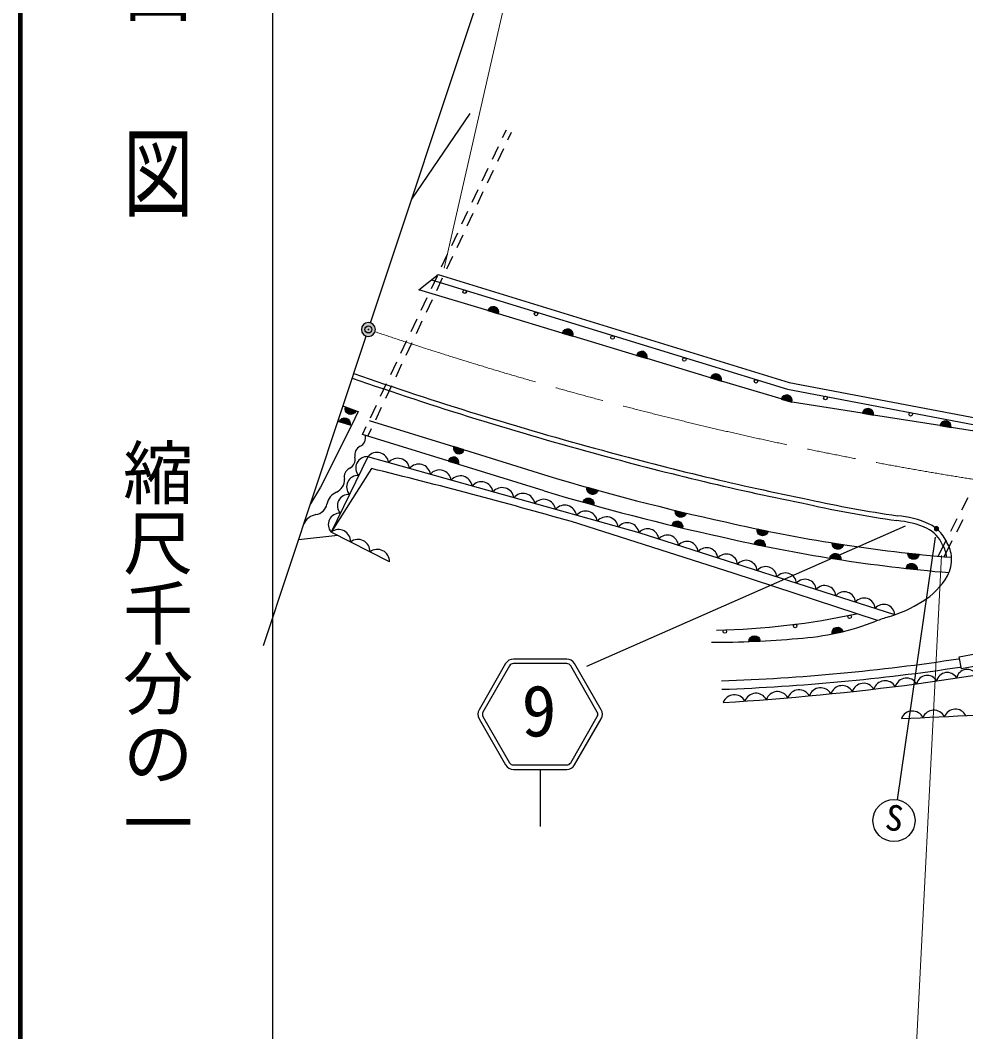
# Model space of a CAD drawing. Units: millimetres, scale not verified. Extents: x 40000 to 680000, y 20000 to 380000.
# Drawn here: x 40000 to 107484, y 248605 to 320787 of the extents above; entities that cross this region are included whole.
import ezdxf
from ezdxf.enums import TextEntityAlignment as Align

# ---------------------------------------------------------------- set-up
doc = ezdxf.new("R2010")
doc.units = ezdxf.units.MM
doc.header["$LTSCALE"] = 1000
doc.header["$PDMODE"] = 32
doc.header["$PDSIZE"] = 500
doc.linetypes.add('CHAIN', pattern=[18.5, 12, -1.5, 3.5, -1.5])
for name, color, linetype, lineweight in [('M-BGD', 7, 'Continuous', 25), ('M-BMK', 2, 'CHAIN', 13), ('M-BMK-SRVR', 3, 'Continuous', 25), ('M-STR-HTXT', 7, 'Continuous', 13), ('M-STR-STRC', 7, 'Continuous', 25), ('M-TTL', 2, 'Continuous', 140), ('M-TTL-BAND', 7, 'Continuous', 25)]:
    doc.layers.add(name, color=color, linetype=linetype, lineweight=lineweight)
doc.layers.add('M-OTRS', color=6, linetype='Continuous')
doc.styles.add('@ＭＳ ゴシック', font='')
doc.styles.add('ＭＳ ゴシック', font='')
doc.styles.get('@ＭＳ ゴシック').set_extended_font_data('@MS Gothic')
doc.styles.get('ＭＳ ゴシック').set_extended_font_data('MS Gothic')

msp = doc.modelspace()

# ---------------------------------------------------------------- hatches: boundary and pattern name
at = {"layer": 'M-BGD'}
for points in [[(74141, 299832, 0.99999), (73375, 300063)], [(79441, 298236, 0.99999), (78675, 298466)], [(84740, 296639, 0.99999), (83975, 296870)], [(90040, 295042, 0.99999), (89274, 295273)], [(95075, 293526, 0.99999), (94309, 293757)], [(63966, 292917, -0.41421), (63450, 292683, -0.41421), (63217, 293199)], [(100893, 292615, 0.41421), (100561, 293073, 0.41421), (100103, 292741)], [(62772, 292130, -0.99999), (63539, 291902)], [(106433, 291732, 0.41421), (106101, 292190, 0.41421), (105643, 291858)], [(70931, 290363, 0.41421), (71194, 289862, 0.41421), (71695, 290126)], [(71297, 289097, 1), (70533, 289334)], [(81233, 287241, -0.41422), (80740, 286964, -0.41422), (80462, 287457)], [(80161, 286399, -1), (80931, 286184)], [(87540, 285621, -0.41422), (87058, 285325, -0.41422), (86762, 285807)], [(86500, 284739, -1), (87278, 284553)], [(93379, 284324, -0.41473), (92906, 284012, -0.41473), (92595, 284485)], [(105542, 284502, 0.41421), (105392, 284652, 0.41421), (105242, 284502, 1)], [(92377, 283407, -0.99825), (93160, 283246)], [(98745, 283370, -0.41473), (98288, 283036, -0.41473), (97955, 283494)], [(97783, 282407, -0.99825), (98573, 282283)], [(104152, 282677, -0.41473), (103711, 282321, -0.41473), (103356, 282762)], [(103231, 281669, -0.99825), (104026, 281583)], [(97938, 276991, -0.98942), (98719, 277164)], [(92011, 276451, -0.9971), (92811, 276485)]]:
    msp.add_hatch(color=256, dxfattribs=at).paths.add_polyline_path(points)
at = {"layer": 'M-BMK-SRVR'}
msp.add_hatch(color=256, dxfattribs=at).paths.add_polyline_path([(65347, 298718, 1), (64347, 298718, 0.41421), (64847, 298218, 0.41421)])

# ---------------------------------------------------------------- linework, layer by layer
at = {"layer": 'M-BGD'}
for p, q in [((67938, 308013), (72105, 314141)), ((74429, 312407), (74694, 312969)), ((74802, 312262), (75056, 312798)), ((73703, 310870), (74130, 311774)), ((74077, 310725), (74504, 311629)), ((72977, 309332), (73404, 310237)), ((73351, 309187), (73778, 310092)), ((72252, 307795), (72678, 308699)), ((72625, 307650), (73052, 308554)), ((71526, 306258), (71953, 307162)), ((71900, 306113), (72326, 307017)), ((70800, 304720), (71227, 305625)), ((71174, 304575), (71601, 305480)), ((70074, 303183), (70501, 304087)), ((70448, 303038), (70875, 303942)), ((68458, 301544), (69819, 302641)), ((69349, 301646), (69776, 302550)), ((69723, 301501), (70149, 302405)), ((73375, 300063), (68458, 301544)), ((68623, 300108), (69050, 301013)), ((68997, 299963), (69424, 300868)), ((74141, 299832), (73375, 300063)), ((78675, 298466), (74141, 299832)), ((67897, 298571), (68324, 299475)), ((68271, 298426), (68698, 299330)), ((79441, 298236), (78675, 298466)), ((83975, 296870), (79441, 298236)), ((67172, 297034), (67599, 297938)), ((67546, 296889), (67972, 297793)), ((84740, 296639), (83975, 296870)), ((66446, 295496), (66873, 296401)), ((66820, 295351), (67247, 296256)), ((89274, 295273), (84740, 296639)), ((90040, 295042), (89274, 295273)), ((65720, 293959), (66147, 294863)), ((66094, 293814), (66521, 294718)), ((94300, 293759), (90040, 295042)), ((63061, 293257), (64122, 292858)), ((64995, 292422), (65422, 293326)), ((65369, 292277), (65795, 293181)), ((100093, 292742), (95088, 293540)), ((64122, 292858), (63644, 291870)), ((105634, 291859), (100902, 292614)), ((63644, 291870), (62667, 292161)), ((64431, 291227), (64696, 291789)), ((64816, 291107), (65070, 291644)), ((64905, 292231), (70922, 290365)), ((70524, 289337), (64431, 291227)), ((64807, 289643), (62187, 284262)), ((71704, 290123), (77721, 288257)), ((65060, 288797), (62187, 284262)), ((77399, 287205), (71306, 289094)), ((107201, 285844), (107658, 286733)), ((106422, 284333), (106880, 285222)), ((106842, 284275), (107300, 285164)), ((90887, 281323), (79342, 285007)), ((62671, 284015), (59854, 283701)), ((66351, 282133), (62187, 284262)), ((105503, 282545), (106102, 283710)), ((105933, 282507), (106522, 283652)), ((101172, 277944), (90887, 281323))]:
    msp.add_line(p, q, dxfattribs=at)
for points in [[(69819, 302641), (94871, 294943), (111064, 291876), (151858, 289476)], [(69349, 302263), (94751, 294457), (111003, 291379), (151852, 288976)], [(63644, 291870), (61441, 287456), (60713, 286286)], [(118432, 290332), (111579, 290912), (106443, 291730)], [(102419, 278361), (84168, 284205), (64807, 289643)]]:
    msp.add_lwpolyline(points, dxfattribs=at)
for points in [[(74141, 299832, 0.99999), (73375, 300063)], [(79441, 298236, 0.99999), (78675, 298466)], [(84740, 296639, 0.99999), (83975, 296870)], [(90040, 295042, 0.99999), (89274, 295273)], [(95075, 293526, 0.99999), (94309, 293757)], [(63966, 292917, -0.41421), (63450, 292683, -0.41421), (63217, 293199)], [(100893, 292615, 0.41421), (100561, 293073, 0.41421), (100103, 292741)], [(62772, 292130, -0.99999), (63539, 291902)], [(106433, 291732, 0.41421), (106101, 292190, 0.41421), (105643, 291858)], [(70931, 290363, 0.41421), (71194, 289862, 0.41421), (71695, 290126)], [(71297, 289097, 1), (70533, 289334)], [(81233, 287241, -0.41422), (80740, 286964, -0.41422), (80462, 287457)], [(80161, 286399, -1), (80931, 286184)], [(87540, 285621, -0.41422), (87058, 285325, -0.41422), (86762, 285807)], [(86500, 284739, -1), (87278, 284553)], [(93379, 284324, -0.41473), (92906, 284012, -0.41473), (92595, 284485)], [(105542, 284502, 0.41421), (105392, 284652, 0.41421), (105242, 284502, 1)], [(92377, 283407, -0.99825), (93160, 283246)], [(98745, 283370, -0.41473), (98288, 283036, -0.41473), (97955, 283494)], [(97783, 282407, -0.99825), (98573, 282283)], [(104152, 282677, -0.41473), (103711, 282321, -0.41473), (103356, 282762)], [(103231, 281669, -0.99825), (104026, 281583)], [(97938, 276991, -0.98942), (98719, 277164)], [(92011, 276451, -0.9971), (92811, 276485)]]:
    msp.add_lwpolyline(points, format="xyb", close=True, dxfattribs=at)
msp.add_lwpolyline([(107019, 275368), (108281, 275590), (108432, 274730), (107170, 274508)], close=True, dxfattribs=at)
for centre in [(71723, 301415), (76808, 299824), (82266, 298150), (87392, 296580), (92518, 295021), (97467, 293825), (103550, 292671), (99193, 278217), (90287, 277172), (95309, 277562)]:
    msp.add_circle(centre, 126, dxfattribs=at)
for centre, radius, start, end in [((147726, 535485), 254505, 250.71952, 254.908), ((147726, 535485), 254155, 250.71952, 254.90822), ((63954, 291010), 699, 296.15775, 12.65857), ((64570, 289756), 699, 116.15775, 192.65857), ((63206, 289450), 699, 296.15775, 12.65857), ((64758, 288835), 810, 86.52056, 221.55131), ((65458, 289098), 848, 8.55126, 140.07525), ((66947, 288680), 848, 8.55126, 140.07525), ((138734, 497553), 215543, 254.59044, 258.62386), ((138734, 497553), 215193, 254.59018, 258.62482), ((63822, 288195), 699, 116.15775, 192.65857), ((-31301, -103149), 403617, 74.08985, 76.18756), ((68436, 288262), 848, 8.55126, 140.07525), ((62172, 287996), 970, 294.40944, 2.70571), ((64103, 287489), 810, 86.52056, 221.55131), ((69926, 287844), 848, 8.55126, 140.07525), ((71415, 287425), 848, 8.55126, 140.07525), ((126619, 450823), 169761, 253.25916, 257.65498), ((72904, 287007), 848, 8.55126, 140.07525), ((74394, 286589), 848, 8.55126, 140.07525), ((63052, 286032), 1183, 113.89851, 168.70859), ((63448, 286144), 810, 86.52056, 221.55131), ((75883, 286171), 848, 8.55126, 140.07525), ((77372, 285752), 848, 8.55126, 140.07525), ((126619, 450823), 170861, 253.25758, 257.65272), ((115144, 371247), 86734, 257.44509, 261.68357), ((60942, 286462), 970, 279.9014, 348.19766), ((78861, 285334), 848, 8.55126, 140.07525), ((115144, 371247), 87084, 257.44746, 261.69128), ((61302, 284339), 1183, 99.39047, 154.20055), ((62793, 284799), 810, 86.52056, 221.55131), ((80351, 284916), 848, 8.55126, 140.07525), ((81840, 284498), 848, 8.55126, 140.07525), ((102067, 278709), 6737, 65.35422, 85.46794), ((62718, 283589), 858, 357.5645, 128.27999), ((83329, 284079), 848, 8.55126, 140.07525), ((84780, 283701), 793, 3.94193, 140.54359), ((115756, 394685), 112607, 256.94745, 265.26845), ((102067, 278709), 6387, 65.39315, 85.57018), ((103709, 282443), 2310, 23.43815, 63.86077), ((103709, 282443), 2660, 53.97655, 63.96381), ((103709, 282443), 2660, 23.95294, 47.5135), ((64107, 282879), 858, 357.5645, 128.27999), ((86184, 283252), 793, 3.94193, 140.54359), ((115832, 395071), 114101, 256.95774, 265.20379), ((65495, 282170), 858, 357.5645, 128.27999), ((87588, 282802), 793, 3.94193, 140.54359), ((88992, 282353), 793, 3.94193, 140.54359), ((104098, 282310), 2024, 5.13677, 31.28885), ((104098, 282310), 2374, 3.65706, 30.70684), ((90396, 281903), 793, 3.94193, 140.54359), ((91800, 281453), 793, 3.94193, 140.54359), ((104166, 282273), 2309, 330.76918, 4.68842), ((93204, 281004), 793, 3.94193, 140.54359), ((94608, 280554), 793, 3.94193, 140.54359), ((96012, 280104), 793, 3.94193, 140.54359), ((102013, 283466), 4771, 299.54144, 330.89427), ((97416, 279655), 793, 3.94193, 140.54359), ((98820, 279205), 793, 3.94193, 140.54359), ((100224, 278756), 793, 3.94193, 140.54359), ((101628, 278306), 793, 3.94193, 140.54359), ((99410, 286956), 9107, 286.24771, 302.96249), ((88655, 329586), 52328, 271.149, 282.1655), ((94270, 295393), 18764, 273.72145, 291.2634), ((107376, 261190), 17864, 107.65613, 110.65316), ((89447, 345330), 68927, 269.90069, 275.02805), ((84568, 424206), 150664, 272.08501, 278.55138), ((84921, 416019), 143851, 277.61308, 282.7745), ((68061, 498268), 226420, 279.89524, 279.91394), ((84568, 424206), 151264, 272.08501, 278.55405), ((107582, 273692), 769, 29.679, 168.41461), ((68061, 498268), 227020, 279.89346, 279.91409), ((101726, 272805), 845, 31.04883, 162.65441), ((103258, 272995), 845, 31.49329, 163.09887), ((104729, 273267), 769, 28.53202, 167.26763), ((106157, 273472), 769, 29.10551, 167.84112), ((77985, 470387), 198659, 273.51815, 277.51831), ((94047, 272033), 845, 28.82652, 160.43209), ((95585, 272163), 845, 29.27098, 160.87655), ((97122, 272306), 845, 29.71544, 161.32102), ((98658, 272460), 845, 30.1599, 161.76548), ((100193, 272626), 845, 30.60437, 162.20994), ((90967, 271807), 845, 27.93759, 159.54317), ((92508, 271914), 845, 28.38205, 159.98763), ((92884, 548574), 277790, 272.06546, 274.27569), ((103674, 270656), 837, 26.02639, 158.42029), ((105205, 270720), 837, 26.34213, 158.73603), ((106736, 270792), 837, 26.65788, 159.05178)]:
    msp.add_arc(centre, radius, start, end, dxfattribs=at)
at = {"layer": 'M-BMK'}
msp.add_arc((149033, 546161), 261372, 251.32005, 262.9339, dxfattribs=at)
at = {"layer": 'M-BMK-SRVR'}
for p, q in [((65005, 299193), (74213, 326884)), ((57352, 276178), (64689, 298244))]:
    msp.add_line(p, q, dxfattribs=at)
msp.add_lwpolyline([(65347, 298718, 1), (64347, 298718, 0.41421), (64847, 298218, 0.41421)], format="xyb", close=True, dxfattribs=at)
at = {"layer": 'M-OTRS'}
msp.add_point((64847, 298718), dxfattribs=at)
at = {"layer": 'M-STR-HTXT'}
for points in [[(70254, 303092), (75155, 324562), (108905, 324562)], [(105747, 282587), (103645, 241197), (69895, 241197)]]:
    msp.add_lwpolyline(points, dxfattribs=at)
at = {"layer": 'M-STR-STRC'}
for p, q in [((80433, 274696), (103186, 284715)), ((105306, 283896), (102577, 265161)), ((79005, 275201), (75206, 275201)), ((74643, 274876), (72743, 271585)), ((74924, 274713), (73024, 271423)), ((79005, 274876), (75206, 274876)), ((81186, 271423), (79287, 274713)), ((81468, 271585), (79568, 274876)), ((72743, 270935), (74643, 267645)), ((73024, 271098), (74924, 267807)), ((79287, 267807), (81186, 271098)), ((79568, 267645), (81468, 270935)), ((75206, 267645), (79005, 267645)), ((75206, 267320), (79005, 267320)), ((77105, 267320), (77105, 263256))]:
    msp.add_line(p, q, dxfattribs=at)
msp.add_circle((102361, 263676), 1500, dxfattribs=at)
for centre, radius, start, end in [((75206, 274551), 650, 90, 150), ((79005, 274551), 650, 30, 90), ((75206, 274551), 325, 90, 150), ((79005, 274551), 325, 30, 90), ((73306, 271260), 650, 150, 210), ((73306, 271260), 325, 150, 210), ((80905, 271260), 325, 330, 30), ((80905, 271260), 650, 330, 30), ((75206, 267970), 325, 210, 270), ((79005, 267970), 325, 270, 330), ((75206, 267970), 650, 210, 270), ((79005, 267970), 650, 270, 330)]:
    msp.add_arc(centre, radius, start, end, dxfattribs=at)
at = {"layer": 'M-TTL'}
msp.add_line((40000, 380000), (40000, 20000), dxfattribs=at)
at = {"layer": 'M-TTL-BAND'}
msp.add_line((58000, 370000), (58000, 20000), dxfattribs=at)

# ---------------------------------------------------------------- texts
at = {"layer": 'M-STR-STRC', "style": 'ＭＳ ゴシック'}
msp.add_text('9', height=3666, dxfattribs=at).set_placement((75778, 268579), align=Align.BOTTOM_LEFT)
msp.add_text('S', height=1833, rotation=351.653, dxfattribs=at).set_placement((102181, 262418), align=Align.BOTTOM_CENTER)
at = {"layer": 'M-TTL-BAND', "style": '@ＭＳ ゴシック', "width": 1.4}
msp.add_text('平  面  図', height=3666, rotation=270, dxfattribs=at).set_placement((49777, 306475), align=Align.MIDDLE_RIGHT)
at = {"layer": 'M-TTL-BAND', "style": '@ＭＳ ゴシック'}
msp.add_text('縮尺千分の一', height=3666, rotation=270, dxfattribs=at).set_placement((49777, 261030), align=Align.MIDDLE_RIGHT)

doc.saveas('drawing.dxf')
